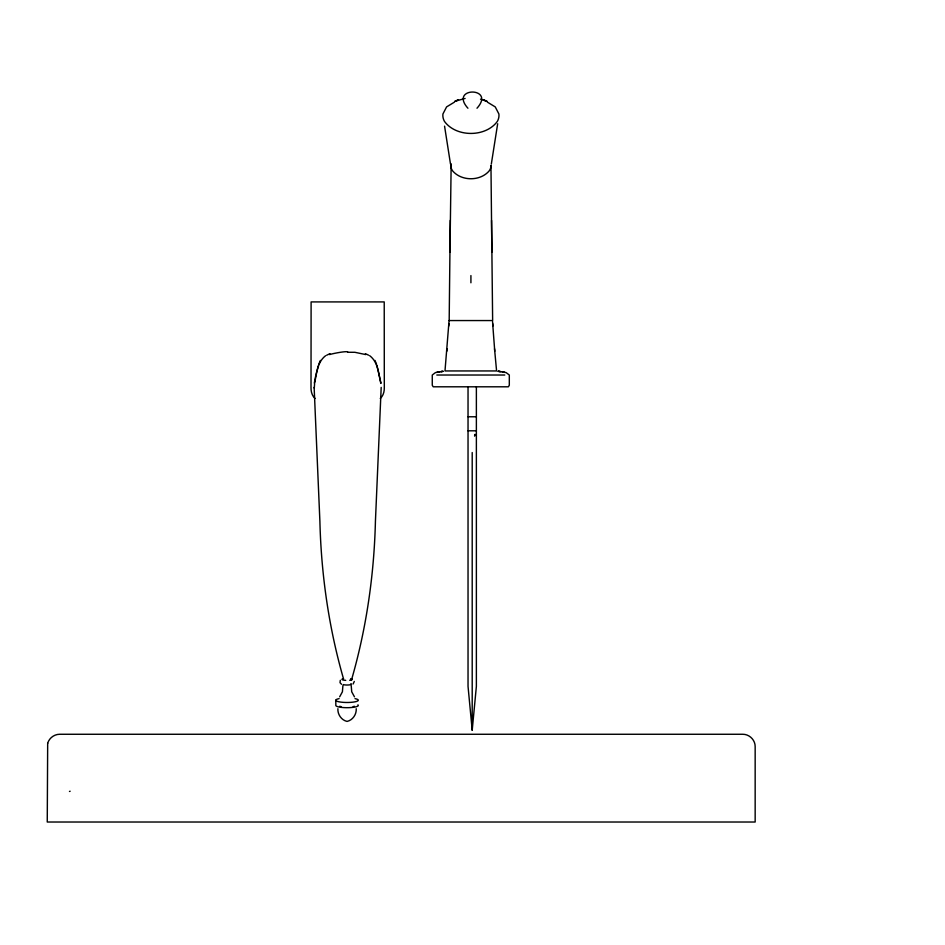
<?xml version="1.0" encoding="UTF-8"?>
<svg xmlns="http://www.w3.org/2000/svg" width="945" height="945" viewBox="0 0 945 945"><rect width="100%" height="100%" fill="white"/><g stroke="black" fill="none" stroke-linecap="round" stroke-linejoin="round"><path stroke-width="1.42" d="M356.23 708.715C356.631 714.385 352.686 720.184 347.063 721.425C341.44 720.184 337.495 714.385 337.897 708.715M354.292 681.451L353.123 683.991M450.021 245.133L449.962 252.102L451.167 163.863M450.281 220.374L449.182 320.556M381.189 387.403L375.425 521.368C374.102 575.092 366.365 628.768 351.363 680.412M347.701 352.272C348.941 350.418 333.006 353.418 329.592 354.576M448.993 321.548L444.989 370.948L496.586 370.948L494.518 348.729M314.283 388.041L314.579 383.906M448.721 326.096L448.899 323.592M351.221 685.657L351.717 691.799L354.458 696.819M446.82 351.245L447.056 348.729M468.035 387.048L468.035 686.365L472.205 730.213L476.374 686.365L476.374 387.048M491.329 164.04L497.672 123.736M314.378 383.056L314.933 379.725M314.508 383.386C316.788 373.866 317.13 362.089 325.612 355.722M315.122 378.626L315.878 375.082M316.138 373.901L318.382 365.561M474.874 435.019L474.567 436.07L475.111 434.298M380.256 398.483C383.316 395.778 384.391 391.584 384.308 387.627L384.225 301.916L311.106 301.916L311.011 387.627C310.94 391.584 312.015 395.778 315.063 398.483M318.737 364.416L320.367 360.423M340.306 680.294L340.011 682.68L341.547 684.274M339.668 696.819L342.409 691.799L342.905 685.657M476.989 108.226C496.385 86.656 448.532 86.656 467.929 108.226M326.686 355.214L329.923 353.666M454.533 102.072L446.583 106.903L442.945 113.955A67.532 27.499 0 0 0 444.481 121.409C456.187 137.438 485.635 137.438 497.342 121.409A67.532 27.499 0 0 0 498.877 113.955L495.239 106.903L487.289 102.072M458.101 100.016L454.935 101.269L465.094 98.457M455.431 101.056L458.502 99.863M69.469 791.461L70.143 791.225M442.945 371.361L435.444 372.602L432.267 375.023L432.267 385.206L433.188 386.8L508.386 386.8L509.308 385.206L509.308 375.023L506.13 372.602L498.617 371.361M436.944 372.212L439.295 371.787M443.276 371.314L441.102 371.574M440.831 371.586L442.284 371.432M449.052 320.556L492.64 320.556L491.542 220.374M436.803 375.023L504.772 375.023M468.035 416.769L476.374 416.769M468.035 430.802L476.374 430.802M347.618 352.272L354.883 352.296L365.739 354.576M498.015 371.29L500.472 371.574L499.291 371.432M498.298 371.314L498.96 371.397M502.279 371.787L504.63 372.212M480.521 99.119L486.888 101.269L483.32 99.863M483.722 100.016L486.888 101.269M365.408 353.666L368.644 355.214M369.719 355.722C378.189 362.089 378.543 373.866 380.823 383.386M374.952 360.423L376.594 364.416M376.937 365.561L380.953 383.056M343.567 679.018C328.825 627.811 321.205 574.619 319.894 521.368L314.142 387.403M444.563 126.157L450.493 164.04M494.755 351.245L492.676 323.592M492.853 326.096L492.581 321.548M450.859 165.34L450.907 166.816A60.374 20.79 0 0 0 452.891 171.199C461.845 181.263 479.977 181.263 488.931 171.199A60.374 20.79 0 0 0 490.916 166.816L490.963 165.34L491.861 252.102L491.802 245.133M472.205 452.537L472.205 730.213M470.917 275.574L470.917 282.791M335.818 700.233L335.818 705.431A11.245 2.256 0 0 0 348.528 707.675A11.245 2.256 0 0 0 357.919 704.852M350.689 678.628A5.127 1.028 0 0 1 349.626 680.246M345.74 680.353A5.127 1.028 0 0 1 343.437 678.628M355.013 698.627A11.245 2.256 0 0 1 355.013 701.828A11.245 2.256 0 0 1 339.113 701.828A11.245 2.256 0 0 1 339.113 698.627M354.41 706.281A8.481 1.701 0 0 1 353.064 706.636M341.062 706.636A8.481 1.701 0 0 1 339.716 706.281M350.914 683.684A4.453 0.898 0 0 1 349.284 684.901A4.453 0.898 0 0 1 343.212 684.582M47.675 743.361L47.25 822.02L755.161 822.02L755.161 746.526C755.197 739.923 749.373 734.218 742.794 734.265L59.618 734.265C54.172 734.3 49.128 738.104 47.675 743.361"/></g></svg>
